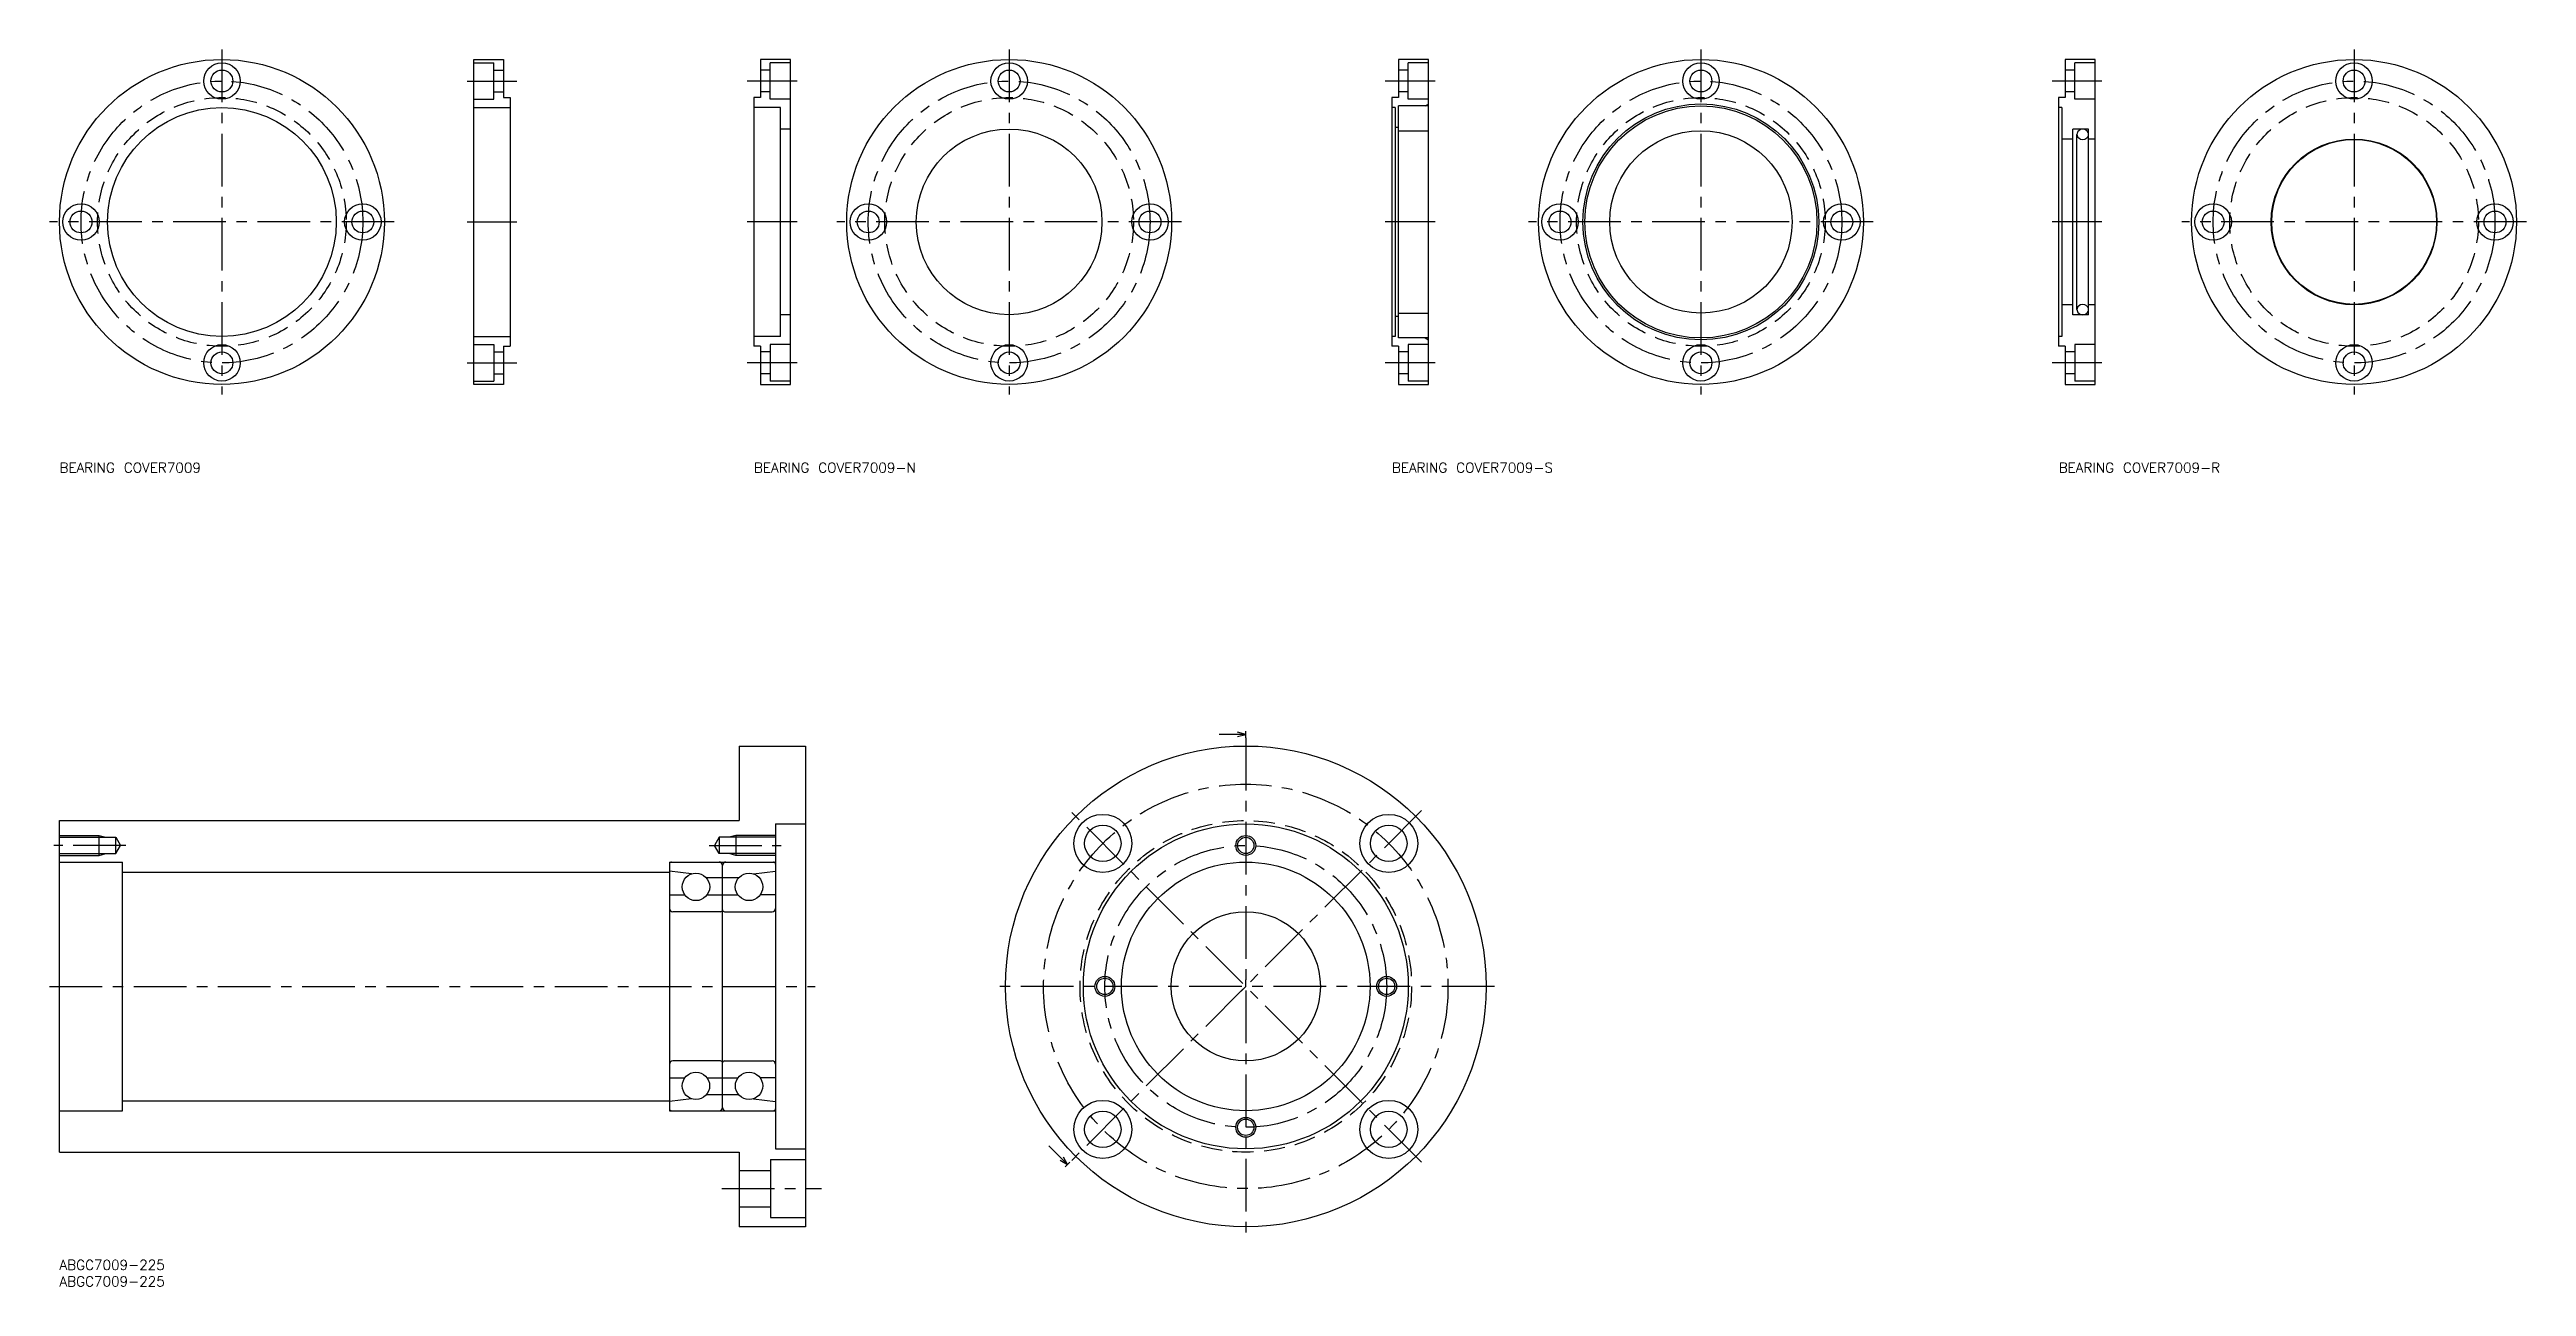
# Model space of a CAD drawing. Extents: x -3 to 744, y -8 to 365.
import ezdxf

# ---------------------------------------------------------------- set-up
doc = ezdxf.new("R2010")
doc.units = 0
doc.header["$LTSCALE"] = 0.5
doc.linetypes.add('CENTER', pattern=[50.8, 31.75, -6.35, 6.35, -6.35])
doc.linetypes.add('DASHED', pattern=[19.05, 12.7, -6.35])
for name, color, linetype in [('MSM_CENTER', 1, 'CENTER'), ('MSM_CONTINUOUS', 7, 'CONTINUOUS'), ('MSM_DASHED', 4, 'DASHED'), ('MSM_NARROW', 5, 'CONTINUOUS'), ('MSM_PART_NUMBER', 7, 'CONTINUOUS')]:
    doc.layers.add(name, color=color, linetype=linetype)
doc.styles.get("Standard").update_dxf_attribs({"font": 'txt.shx', "height": 3, "bigfont": 'bigfont.shx'})

# ---------------------------------------------------------------- blocks, each defined once
blk = doc.blocks.new('*U17')
at = {"layer": 'MSM_PART_NUMBER'}
blk.add_text('ABGC7009-225', height=3, dxfattribs=at).set_placement((0, -3))
blk = doc.blocks.new('*U18')
at = {"layer": 'MSM_PART_NUMBER'}
blk.add_text('ABGC7009-225', height=3, dxfattribs=at).set_placement((0, -8))
blk = doc.blocks.new('*U19')
at = {"layer": 'MSM_PART_NUMBER'}
blk.add_text('BEARING COVER7009', height=3, dxfattribs=at).set_placement((0, 237.45))
blk = doc.blocks.new('*U20')
at = {"layer": 'MSM_PART_NUMBER'}
blk.add_text('BEARING COVER7009-N', height=3, dxfattribs=at).set_placement((209.49, 237.45))
blk = doc.blocks.new('*U21')
at = {"layer": 'MSM_PART_NUMBER'}
blk.add_text('BEARING COVER7009-S', height=3, dxfattribs=at).set_placement((401.93, 237.45))
blk = doc.blocks.new('*U22')
at = {"layer": 'MSM_PART_NUMBER'}
blk.add_text('BEARING COVER7009-R', height=3, dxfattribs=at).set_placement((603.06, 237.45))

msp = doc.modelspace()

# ---------------------------------------------------------------- linework, layer by layer
at = {"layer": 'MSM_CENTER'}
for p, q in [((49, 365.06), (49, 261.06)), ((286.47, 365.06), (286.47, 261.06)), ((495.15, 365.06), (495.15, 261.06)), ((692.17, 365.06), (692.17, 261.06)), ((122.94, 355.56), (137.94, 355.56)), ((222.49, 355.56), (207.49, 355.56)), ((414.93, 355.56), (399.93, 355.56)), ((616.06, 355.56), (601.06, 355.56)), ((101, 313.06), (-3, 313.06)), ((122.94, 313.06), (137.94, 313.06)), ((222.49, 313.06), (207.49, 313.06)), ((338.47, 313.06), (234.47, 313.06)), ((414.93, 313.06), (399.93, 313.06)), ((547.15, 313.06), (443.15, 313.06)), ((616.06, 313.06), (601.06, 313.06)), ((744.17, 313.06), (640.17, 313.06)), ((122.94, 270.56), (137.94, 270.56)), ((222.49, 270.56), (207.49, 270.56)), ((414.93, 270.56), (399.93, 270.56)), ((616.06, 270.56), (601.06, 270.56)), ((357.85, 157.5), (357.85, 7.5)), ((410.89, 135.53), (304.82, 29.47)), ((410.89, 29.47), (304.82, 135.53)), ((20.04, 125), (-1.69, 125)), ((195.96, 125), (217.69, 125)), ((-3, 82.5), (228, 82.5)), ((432.85, 82.5), (282.85, 82.5)), ((199.77, 21.5), (229.89, 21.5))]:
    msp.add_line(p, q, dxfattribs=at)
for centre, radius in [((49, 313.06), 42.5), ((286.47, 313.06), 42.5), ((495.15, 313.06), 42.5), ((692.17, 313.06), 42.5), ((357.85, 82.5), 61), ((357.85, 82.5), 42.5)]:
    msp.add_circle(centre, radius, dxfattribs=at)
at = {"layer": 'MSM_CONTINUOUS'}
for p, q in [((124.94, 362.06), (133.94, 362.06)), ((124.94, 264.06), (124.94, 362.06)), ((124.94, 361.06), (131.04, 361.06)), ((131.04, 350.06), (131.04, 361.06)), ((131.04, 358.86), (133.94, 358.86)), ((133.94, 362.06), (133.94, 350.56)), ((220.49, 362.06), (211.49, 362.06)), ((211.49, 362.06), (211.49, 350.56)), ((214.39, 358.86), (211.49, 358.86)), ((220.49, 361.06), (214.39, 361.06)), ((214.39, 350.06), (214.39, 361.06)), ((220.49, 264.06), (220.49, 362.06)), ((412.93, 362.06), (403.93, 362.06)), ((403.93, 362.06), (403.93, 350.56)), ((406.83, 358.86), (403.93, 358.86)), ((412.93, 361.06), (406.83, 361.06)), ((406.83, 350.06), (406.83, 361.06)), ((412.93, 264.06), (412.93, 362.06)), ((605.06, 362.06), (605.06, 350.56)), ((614.06, 362.06), (605.06, 362.06)), ((607.96, 358.86), (605.06, 358.86)), ((607.96, 350.06), (607.96, 361.06)), ((614.06, 361.06), (607.96, 361.06)), ((614.06, 264.06), (614.06, 362.06)), ((131.04, 352.26), (133.94, 352.26)), ((214.39, 352.26), (211.49, 352.26)), ((406.83, 352.26), (403.93, 352.26)), ((607.96, 352.26), (605.06, 352.26)), ((124.94, 350.06), (131.04, 350.06)), ((124.94, 347.56), (135.94, 347.56)), ((133.94, 350.56), (135.94, 350.56)), ((135.94, 350.56), (135.94, 275.56)), ((209.49, 350.56), (209.49, 275.56)), ((211.49, 350.56), (209.49, 350.56)), ((217.49, 347.56), (209.49, 347.56)), ((220.49, 350.06), (214.39, 350.06)), ((217.49, 278.56), (217.49, 347.56)), ((401.93, 350.56), (401.93, 275.56)), ((403.93, 350.56), (401.93, 350.56)), ((402.93, 347.56), (401.93, 347.56)), ((402.93, 347.56), (402.93, 278.56)), ((412.93, 348.06), (403.93, 348.06)), ((403.93, 278.06), (403.93, 348.06)), ((412.93, 350.06), (406.83, 350.06)), ((411.93, 348.06), (412.93, 348.63)), ((605.06, 350.56), (603.06, 350.56)), ((603.06, 350.56), (603.06, 275.56)), ((604.06, 347.56), (603.06, 347.56)), ((604.06, 347.56), (604.06, 278.56)), ((614.06, 350.06), (607.96, 350.06)), ((220.49, 341.06), (217.49, 341.06)), ((403.93, 341.56), (402.93, 341.56)), ((403.93, 340.56), (412.93, 340.56)), ((607.36, 338.06), (604.06, 338.06)), ((607.36, 285.06), (607.36, 341.06)), ((612.06, 341.06), (607.36, 341.06)), ((608.56, 286.63), (608.56, 339.48)), ((612.06, 285.06), (612.06, 341.06)), ((614.06, 338.06), (612.06, 338.06)), ((220.49, 285.06), (217.49, 285.06)), ((403.93, 284.56), (402.93, 284.56)), ((403.93, 285.56), (412.93, 285.56)), ((607.36, 288.06), (604.06, 288.06)), ((612.06, 285.06), (607.36, 285.06)), ((614.06, 288.06), (612.06, 288.06)), ((124.94, 278.56), (135.94, 278.56)), ((217.49, 278.56), (209.49, 278.56)), ((402.93, 278.56), (401.93, 278.56)), ((412.93, 278.06), (403.93, 278.06)), ((411.93, 278.06), (412.93, 277.48)), ((604.06, 278.56), (603.06, 278.56)), ((124.94, 276.06), (131.04, 276.06)), ((131.04, 276.06), (131.04, 265.06)), ((131.04, 273.86), (133.94, 273.86)), ((133.94, 275.56), (133.94, 264.06)), ((133.94, 275.56), (135.94, 275.56)), ((211.49, 275.56), (209.49, 275.56)), ((211.49, 275.56), (211.49, 264.06)), ((214.39, 273.86), (211.49, 273.86)), ((220.49, 276.06), (214.39, 276.06)), ((214.39, 276.06), (214.39, 265.06)), ((403.93, 275.56), (401.93, 275.56)), ((403.93, 275.56), (403.93, 264.06)), ((406.83, 273.86), (403.93, 273.86)), ((412.93, 276.06), (406.83, 276.06)), ((406.83, 276.06), (406.83, 265.06)), ((605.06, 275.56), (603.06, 275.56)), ((605.06, 275.56), (605.06, 264.06)), ((607.96, 273.86), (605.06, 273.86)), ((607.96, 276.06), (607.96, 265.06)), ((614.06, 276.06), (607.96, 276.06)), ((124.94, 265.06), (131.04, 265.06)), ((133.94, 264.06), (124.94, 264.06)), ((131.04, 267.26), (133.94, 267.26)), ((214.39, 267.26), (211.49, 267.26)), ((211.49, 264.06), (220.49, 264.06)), ((220.49, 265.06), (214.39, 265.06)), ((406.83, 267.26), (403.93, 267.26)), ((403.93, 264.06), (412.93, 264.06)), ((412.93, 265.06), (406.83, 265.06)), ((607.96, 267.26), (605.06, 267.26)), ((605.06, 264.06), (614.06, 264.06)), ((614.06, 265.06), (607.96, 265.06)), ((357.85, 158.5), (355.35, 159.17)), ((355.35, 157.83), (357.85, 158.5)), ((357.85, 157.5), (357.85, 159.5)), ((205, 155), (205, 132.5)), ((205, 155), (225, 155)), ((225, 155), (225, 10)), ((0, 132.5), (205, 132.5)), ((0, 32.5), (0, 132.5)), ((0, 127.46), (17, 127.46)), ((12, 122), (12, 128)), ((17, 122.54), (17, 127.46)), ((17, 127.46), (18.42, 125)), ((199, 127.46), (197.58, 125)), ((216, 127.46), (199, 127.46)), ((199, 127.46), (199, 122.54)), ((204, 128), (204, 122)), ((216, 131.5), (225, 131.5)), ((216, 131.5), (216, 33.5)), ((0, 122.54), (17, 122.54)), ((0, 120), (19, 120)), ((17, 122.54), (18.42, 125)), ((19, 45), (19, 120)), ((184, 120), (216, 120)), ((184, 120), (184, 45)), ((199, 122.54), (197.58, 125)), ((216, 122.54), (199, 122.54)), ((19, 117), (184, 117)), ((190.66, 116.4), (184, 117.25)), ((204.93, 115.25), (195.07, 115.25)), ((200, 46), (200, 119)), ((209.34, 116.4), (216, 117.25)), ((184, 110.1), (188.65, 110.1)), ((199.4, 105), (185, 105)), ((195.35, 110.1), (204.65, 110.1)), ((200.6, 105), (215, 105)), ((216, 110.1), (211.35, 110.1)), ((356.44, 81.09), (357.85, 82.5)), ((357.85, 82.5), (357.85, 84.5)), ((199.4, 60), (185, 60)), ((200.6, 60), (215, 60)), ((184, 54.9), (188.65, 54.9)), ((195.35, 54.9), (204.65, 54.9)), ((216, 54.9), (211.35, 54.9)), ((0, 45), (19, 45)), ((19, 48), (184, 48)), ((190.66, 48.6), (184, 47.75)), ((184, 45), (216, 45)), ((204.93, 49.75), (195.07, 49.75)), ((209.34, 48.6), (216, 47.75)), ((0, 32.5), (205, 32.5)), ((205, 32.5), (205, 10)), ((214.5, 30.25), (214.5, 12.75)), ((214.5, 30.25), (225, 30.25)), ((216, 33.5), (225, 33.5)), ((304.11, 28.76), (298.46, 34.42)), ((301.87, 30.05), (304.11, 28.76)), ((304.11, 28.76), (302.82, 31)), ((205, 27), (214.5, 27)), ((303.41, 28.05), (304.82, 29.47)), ((205, 16), (214.5, 16)), ((225, 10), (205, 10)), ((214.5, 12.75), (225, 12.75))]:
    msp.add_line(p, q, dxfattribs=at)
msp.add_lwpolyline([(357.85, 158.5), (349.85, 158.5)], dxfattribs=at)
for centre, radius in [((49, 313.06), 49), ((49, 355.56), 5.5), ((49, 355.56), 3.3), ((286.47, 313.06), 49), ((286.47, 355.56), 5.5), ((286.47, 355.56), 3.3), ((495.15, 313.06), 49), ((495.15, 355.56), 5.5), ((495.15, 355.56), 3.3), ((692.17, 313.06), 49), ((692.17, 355.56), 5.5), ((692.17, 355.56), 3.3), ((49, 313.06), 34.5), ((495.15, 313.06), 35.58), ((495.15, 313.06), 35), ((286.47, 313.06), 28), ((495.15, 313.06), 27.5), ((692.17, 313.06), 25), ((692.17, 313.06), 24.85), ((6.5, 313.06), 5.5), ((6.5, 313.06), 3.3), ((91.5, 313.06), 5.5), ((91.5, 313.06), 3.3), ((243.97, 313.06), 5.5), ((243.97, 313.06), 3.3), ((328.97, 313.06), 5.5), ((328.97, 313.06), 3.3), ((452.65, 313.06), 5.5), ((452.65, 313.06), 3.3), ((537.65, 313.06), 5.5), ((537.65, 313.06), 3.3), ((649.67, 313.06), 5.5), ((649.67, 313.06), 3.3), ((734.67, 313.06), 5.5), ((734.67, 313.06), 3.3), ((49, 270.56), 5.5), ((49, 270.56), 3.3), ((286.47, 270.56), 5.5), ((286.47, 270.56), 3.3), ((495.15, 270.56), 5.5), ((495.15, 270.56), 3.3), ((692.17, 270.56), 5.5), ((692.17, 270.56), 3.3), ((357.85, 82.5), 72.5), ((314.72, 125.63), 8.75), ((357.85, 82.5), 49), ((314.72, 125.63), 5.5), ((357.85, 125), 2.46), ((400.99, 125.63), 8.75), ((400.99, 125.63), 5.5), ((357.85, 82.5), 37.5), ((192, 112.5), 4.13), ((208, 112.5), 4.13), ((357.85, 82.5), 22.5), ((315.35, 82.5), 2.46), ((400.35, 82.5), 2.46), ((192, 52.5), 4.12), ((208, 52.5), 4.12), ((314.72, 39.37), 8.75), ((314.72, 39.37), 5.5), ((400.99, 39.37), 8.75), ((400.99, 39.37), 5.5), ((357.85, 40), 2.46)]:
    msp.add_circle(centre, radius, dxfattribs=at)
for centre, radius, start, end in [((609.9, 339.48), 1.34, 126.70303, 233.29697), ((610.31, 339.34), 1.72, 45.22454, 134.77546), ((610.31, 339.62), 1.72, 225.22454, 314.77546), ((610.72, 339.48), 1.34, 306.70303, 53.29694), ((609.9, 286.63), 1.34, 126.70303, 233.29697), ((610.31, 286.49), 1.72, 45.22454, 134.77546), ((610.31, 286.77), 1.72, 225.22454, 314.77546), ((610.72, 286.63), 1.34, 306.70306, 53.29697), ((184.6, 119.4), 0.6, 90, 180), ((199, 119), 1, 0, 90), ((201, 119), 1, 90, 180), ((215.4, 119.4), 0.6, 0, 90), ((185, 106), 1, 180, 270), ((199.4, 105.6), 0.6, 270, 0), ((200.6, 105.6), 0.6, 180, 270), ((215, 106), 1, 270, 0), ((185, 59), 1, 90, 180), ((199.4, 59.4), 0.6, 0, 90), ((200.6, 59.4), 0.6, 90, 180), ((215, 59), 1, 0, 90), ((184.6, 45.6), 0.6, 180, 270), ((199, 46), 1, 270, 0), ((201, 46), 1, 180, 270), ((215.4, 45.6), 0.6, 270, 0)]:
    msp.add_arc(centre, radius, start, end, dxfattribs=at)
at = {"layer": 'MSM_DASHED'}
for centre, radius in [((49, 313.06), 37.5), ((286.47, 313.06), 37.5), ((495.15, 313.06), 37.5), ((692.17, 313.06), 37.5), ((357.85, 82.5), 50)]:
    msp.add_circle(centre, radius, dxfattribs=at)
at = {"layer": 'MSM_NARROW'}
for p, q in [((0, 128), (12, 128)), ((12, 128), (14, 127.46)), ((204, 128), (202, 127.46)), ((216, 128), (204, 128)), ((0, 122), (12, 122)), ((12, 122), (14, 122.54)), ((204, 122), (202, 122.54)), ((216, 122), (204, 122))]:
    msp.add_line(p, q, dxfattribs=at)
for centre in [(357.85, 125), (315.35, 82.5), (400.35, 82.5), (357.85, 40)]:
    msp.add_circle(centre, 3, dxfattribs=at)

# ---------------------------------------------------------------- block references
at = {"layer": 'MSM_CONTINUOUS'}
for name in ['*U19', '*U20', '*U21', '*U22', '*U17', '*U18']:
    msp.add_blockref(name, (0, 0), dxfattribs=at)

doc.saveas('drawing.dxf')
